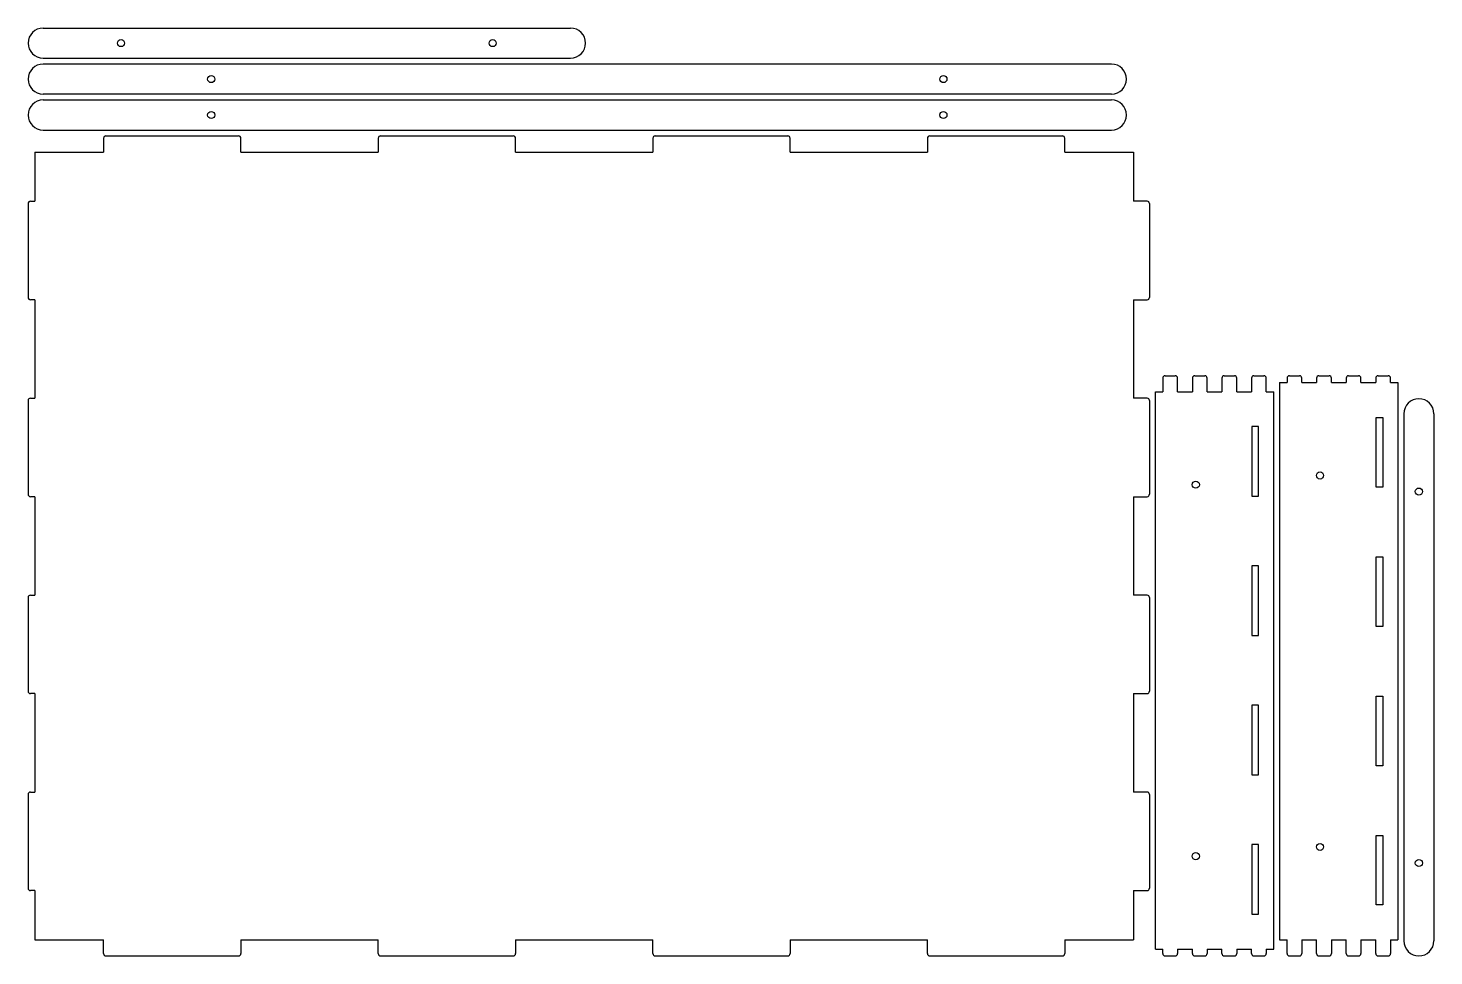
# Model space of a CAD drawing. Header units: millimetres. Extents: x 0 to 1188, y 0 to 785.
import ezdxf

# ---------------------------------------------------------------- set-up
doc = ezdxf.new("R2010")
doc.units = ezdxf.units.MM
doc.layers.add('SheetCutProfiles', color=7, linetype='CONTINUOUS')

msp = doc.modelspace()

# ---------------------------------------------------------------- linework, layer by layer
at = {"layer": 'SheetCutProfiles'}
for p, q in [((12.7, 784.6), (458.5, 784.6)), ((12.7, 759.2), (458.5, 759.2)), ((915.7, 754.2), (12.7, 754.2)), ((915.7, 728.8), (12.7, 728.8)), ((12.7, 723.8), (915.7, 723.8)), ((12.7, 698.4), (915.7, 698.4)), ((63.825, 691.4), (63.825, 679.8)), ((65.825, 693.4), (177.875, 693.4)), ((179.875, 679.8), (179.875, 691.4)), ((295.925, 691.4), (295.925, 679.8)), ((297.925, 693.4), (409.975, 693.4)), ((411.975, 679.8), (411.975, 691.4)), ((528.025, 691.4), (528.025, 679.8)), ((530.025, 693.4), (642.075, 693.4)), ((644.075, 679.8), (644.075, 691.4)), ((760.125, 691.4), (760.125, 679.8)), ((762.125, 693.4), (874.175, 693.4)), ((876.175, 679.8), (876.175, 691.4)), ((5.8, 679.8), (63.825, 679.8)), ((5.8, 679.8), (5.8, 638.1625)), ((179.875, 679.8), (295.925, 679.8)), ((411.975, 679.8), (528.025, 679.8)), ((644.075, 679.8), (760.125, 679.8)), ((876.175, 679.8), (934.2, 679.8)), ((934.2, 679.8), (934.2, 638.1625)), ((0, 636.1625), (0, 556.8875)), ((2, 638.1625), (5.8, 638.1625)), ((945.8, 638.1625), (934.2, 638.1625)), ((947.8, 636.1625), (947.8, 556.8875)), ((5.8, 554.8875), (2, 554.8875)), ((5.8, 554.8875), (5.8, 471.6125)), ((934.2, 554.8875), (934.2, 471.6125)), ((934.2, 554.8875), (945.8, 554.8875)), ((959.05, 488.6), (959.05, 477)), ((961.05, 490.6), (969.55, 490.6)), ((971.55, 477), (971.55, 488.6)), ((984.05, 488.6), (984.05, 477)), ((986.05, 490.6), (994.55, 490.6)), ((996.55, 477), (996.55, 488.6)), ((1009.05, 488.6), (1009.05, 477)), ((1011.05, 490.6), (1019.55, 490.6)), ((1021.55, 477), (1021.55, 488.6)), ((1034.05, 488.6), (1034.05, 477)), ((1036.05, 490.6), (1044.55, 490.6)), ((1046.55, 477), (1046.55, 488.6)), ((1064.05, 488.6), (1064.05, 484.8)), ((1066.05, 490.6), (1074.55, 490.6)), ((1076.55, 484.8), (1076.55, 488.6)), ((1089.05, 488.6), (1089.05, 484.8)), ((1091.05, 490.6), (1099.55, 490.6)), ((1101.55, 484.8), (1101.55, 488.6)), ((1114.05, 488.6), (1114.05, 484.8)), ((1116.05, 490.6), (1124.55, 490.6)), ((1126.55, 484.8), (1126.55, 488.6)), ((1139.05, 488.6), (1139.05, 484.8)), ((1141.05, 490.6), (1149.55, 490.6)), ((1151.55, 484.8), (1151.55, 488.6)), ((952.8, 477), (959.05, 477)), ((952.8, 5.8), (952.8, 477)), ((971.55, 477), (984.05, 477)), ((996.55, 477), (1009.05, 477)), ((1021.55, 477), (1034.05, 477)), ((1046.55, 477), (1052.8, 477)), ((1052.8, 5.8), (1052.8, 477)), ((1057.8, 484.8), (1057.8, 13.6)), ((1057.8, 484.8), (1064.05, 484.8)), ((1076.55, 484.8), (1089.05, 484.8)), ((1101.55, 484.8), (1114.05, 484.8)), ((1126.55, 484.8), (1139.05, 484.8)), ((1151.55, 484.8), (1157.8, 484.8)), ((1157.8, 484.8), (1157.8, 13.6)), ((0, 469.6125), (0, 390.3375)), ((2, 471.6125), (5.8, 471.6125)), ((945.8, 471.6125), (934.2, 471.6125)), ((947.8, 469.6125), (947.8, 390.3375)), ((1139.3, 396.45), (1139.3, 455.35)), ((1139.3, 455.35), (1145.1, 455.35)), ((1145.1, 455.35), (1145.1, 396.45)), ((1162.8, 458.5), (1162.8, 12.7)), ((1188.2, 458.5), (1188.2, 12.7)), ((1034.3, 447.55), (1034.3, 388.65)), ((1040.1, 447.55), (1034.3, 447.55)), ((1040.1, 388.65), (1040.1, 447.55)), ((1145.1, 396.45), (1139.3, 396.45)), ((5.8, 388.3375), (2, 388.3375)), ((5.8, 388.3375), (5.8, 305.0625)), ((934.2, 388.3375), (934.2, 305.0625)), ((934.2, 388.3375), (945.8, 388.3375)), ((1034.3, 388.65), (1040.1, 388.65)), ((1139.3, 278.65), (1139.3, 337.55)), ((1139.3, 337.55), (1145.1, 337.55)), ((1145.1, 337.55), (1145.1, 278.65)), ((1034.3, 329.75), (1034.3, 270.85)), ((1040.1, 329.75), (1034.3, 329.75)), ((1040.1, 270.85), (1040.1, 329.75)), ((0, 303.0625), (0, 223.7875)), ((2, 305.0625), (5.8, 305.0625)), ((945.8, 305.0625), (934.2, 305.0625)), ((947.8, 303.0625), (947.8, 223.7875)), ((1145.1, 278.65), (1139.3, 278.65)), ((1034.3, 270.85), (1040.1, 270.85)), ((5.8, 221.7875), (2, 221.7875)), ((5.8, 221.7875), (5.8, 138.5125)), ((934.2, 221.7875), (934.2, 138.5125)), ((934.2, 221.7875), (945.8, 221.7875)), ((1139.3, 160.85), (1139.3, 219.75)), ((1139.3, 219.75), (1145.1, 219.75)), ((1145.1, 219.75), (1145.1, 160.85)), ((1034.3, 211.95), (1034.3, 153.05)), ((1040.1, 211.95), (1034.3, 211.95)), ((1040.1, 153.05), (1040.1, 211.95)), ((1145.1, 160.85), (1139.3, 160.85)), ((1034.3, 153.05), (1040.1, 153.05)), ((0, 136.5125), (0, 57.2375)), ((2, 138.5125), (5.8, 138.5125)), ((945.8, 138.5125), (934.2, 138.5125)), ((947.8, 136.5125), (947.8, 57.2375)), ((1139.3, 43.05), (1139.3, 101.95)), ((1139.3, 101.95), (1145.1, 101.95)), ((1145.1, 101.95), (1145.1, 43.05)), ((1034.3, 94.15), (1034.3, 35.25)), ((1040.1, 94.15), (1034.3, 94.15)), ((1040.1, 35.25), (1040.1, 94.15)), ((5.8, 55.2375), (2, 55.2375)), ((5.8, 55.2375), (5.8, 13.6)), ((934.2, 55.2375), (934.2, 13.6)), ((934.2, 55.2375), (945.8, 55.2375)), ((1145.1, 43.05), (1139.3, 43.05)), ((1034.3, 35.25), (1040.1, 35.25)), ((5.8, 13.6), (63.825, 13.6)), ((63.825, 2), (63.825, 13.6)), ((179.875, 13.6), (179.875, 2)), ((179.875, 13.6), (295.925, 13.6)), ((295.925, 2), (295.925, 13.6)), ((411.975, 13.6), (411.975, 2)), ((411.975, 13.6), (528.025, 13.6)), ((528.025, 2), (528.025, 13.6)), ((644.075, 13.6), (644.075, 2)), ((644.075, 13.6), (760.125, 13.6)), ((760.125, 2), (760.125, 13.6)), ((876.175, 13.6), (876.175, 2)), ((876.175, 13.6), (934.2, 13.6)), ((1057.8, 13.6), (1064.05, 13.6)), ((1064.05, 2), (1064.05, 13.6)), ((1076.55, 13.6), (1089.05, 13.6)), ((1076.55, 13.6), (1076.55, 2)), ((1089.05, 2), (1089.05, 13.6)), ((1101.55, 13.6), (1114.05, 13.6)), ((1101.55, 13.6), (1101.55, 2)), ((1114.05, 2), (1114.05, 13.6)), ((1126.55, 13.6), (1139.05, 13.6)), ((1126.55, 13.6), (1126.55, 2)), ((1139.05, 2), (1139.05, 13.6)), ((1151.55, 13.6), (1157.8, 13.6)), ((1151.55, 13.6), (1151.55, 2)), ((65.825, 0), (177.875, 0)), ((297.925, 0), (409.975, 0)), ((530.025, 0), (642.075, 0)), ((762.125, 0), (874.175, 0)), ((952.8, 5.8), (959.05, 5.8)), ((959.05, 2), (959.05, 5.8)), ((961.05, 0), (969.55, 0)), ((971.55, 5.8), (971.55, 2)), ((971.55, 5.8), (984.05, 5.8)), ((984.05, 2), (984.05, 5.8)), ((986.05, 0), (994.55, 0)), ((996.55, 5.8), (996.55, 2)), ((996.55, 5.8), (1009.05, 5.8)), ((1009.05, 2), (1009.05, 5.8)), ((1011.05, 0), (1019.55, 0)), ((1021.55, 5.8), (1021.55, 2)), ((1021.55, 5.8), (1034.05, 5.8)), ((1034.05, 2), (1034.05, 5.8)), ((1036.05, 0), (1044.55, 0)), ((1046.55, 5.8), (1046.55, 2)), ((1046.55, 5.8), (1052.8, 5.8)), ((1066.05, 0), (1074.55, 0)), ((1091.05, 0), (1099.55, 0)), ((1116.05, 0), (1124.55, 0)), ((1141.05, 0), (1149.55, 0))]:
    msp.add_line(p, q, dxfattribs=at)
for centre in [(78.5333, 771.9), (392.6667, 771.9), (154.7333, 741.5), (773.6667, 741.5), (154.7333, 711.1), (773.6667, 711.1), (1091.95, 406.2667), (986.95, 398.4667), (1175.5, 392.6667), (1091.95, 92.1333), (986.95, 84.3333), (1175.5, 78.5333)]:
    msp.add_circle(centre, 3, dxfattribs=at)
for centre, radius, start, end in [((12.7, 771.9), 12.7, 90, -90), ((458.5, 771.9), 12.7, -90, 90), ((12.7, 741.5), 12.7, 90, -90), ((915.7, 741.5), 12.7, -90, 90), ((12.7, 711.1), 12.7, 90, -90), ((915.7, 711.1), 12.7, -90, 90), ((65.825, 691.4), 2, 90, 180), ((177.875, 691.4), 2, 0, 90), ((297.925, 691.4), 2, 90, 180), ((409.975, 691.4), 2, 0, 90), ((530.025, 691.4), 2, 90, 180), ((642.075, 691.4), 2, 0, 90), ((762.125, 691.4), 2, 90, 180), ((874.175, 691.4), 2, 0, 90), ((2, 636.1625), 2, 90, 180), ((945.8, 636.1625), 2, 0, 90), ((2, 556.8875), 2, 180, -90), ((945.8, 556.8875), 2, -90, 0), ((961.05, 488.6), 2, 90, 180), ((969.55, 488.6), 2, 0, 90), ((986.05, 488.6), 2, 90, 180), ((994.55, 488.6), 2, 0, 90), ((1011.05, 488.6), 2, 90, 180), ((1019.55, 488.6), 2, 0, 90), ((1036.05, 488.6), 2, 90, 180), ((1044.55, 488.6), 2, 0, 90), ((1066.05, 488.6), 2, 90, 180), ((1074.55, 488.6), 2, 0, 90), ((1091.05, 488.6), 2, 90, 180), ((1099.55, 488.6), 2, 0, 90), ((1116.05, 488.6), 2, 90, 180), ((1124.55, 488.6), 2, 0, 90), ((1141.05, 488.6), 2, 90, 180), ((1149.55, 488.6), 2, 0, 90), ((2, 469.6125), 2, 90, 180), ((945.8, 469.6125), 2, 0, 90), ((1175.5, 458.5), 12.7, 0, 180), ((2, 390.3375), 2, 180, -90), ((945.8, 390.3375), 2, -90, 0), ((2, 303.0625), 2, 90, 180), ((945.8, 303.0625), 2, 0, 90), ((2, 223.7875), 2, 180, -90), ((945.8, 223.7875), 2, -90, 0), ((2, 136.5125), 2, 90, 180), ((945.8, 136.5125), 2, 0, 90), ((2, 57.2375), 2, 180, -90), ((945.8, 57.2375), 2, -90, 0), ((1175.5, 12.7), 12.7, 180, 0), ((65.825, 2), 2, 180, -90), ((177.875, 2), 2, -90, 0), ((297.925, 2), 2, 180, -90), ((409.975, 2), 2, -90, 0), ((530.025, 2), 2, 180, -90), ((642.075, 2), 2, -90, 0), ((762.125, 2), 2, 180, -90), ((874.175, 2), 2, -90, 0), ((961.05, 2), 2, 180, -90), ((969.55, 2), 2, -90, 0), ((986.05, 2), 2, 180, -90), ((994.55, 2), 2, -90, 0), ((1011.05, 2), 2, 180, -90), ((1019.55, 2), 2, -90, 0), ((1036.05, 2), 2, 180, -90), ((1044.55, 2), 2, -90, 0), ((1066.05, 2), 2, 180, -90), ((1074.55, 2), 2, -90, 0), ((1091.05, 2), 2, 180, -90), ((1099.55, 2), 2, -90, 0), ((1116.05, 2), 2, 180, -90), ((1124.55, 2), 2, -90, 0), ((1141.05, 2), 2, 180, -90), ((1149.55, 2), 2, -90, 0)]:
    msp.add_arc(centre, radius, start, end, dxfattribs=at)

doc.saveas('drawing.dxf')
